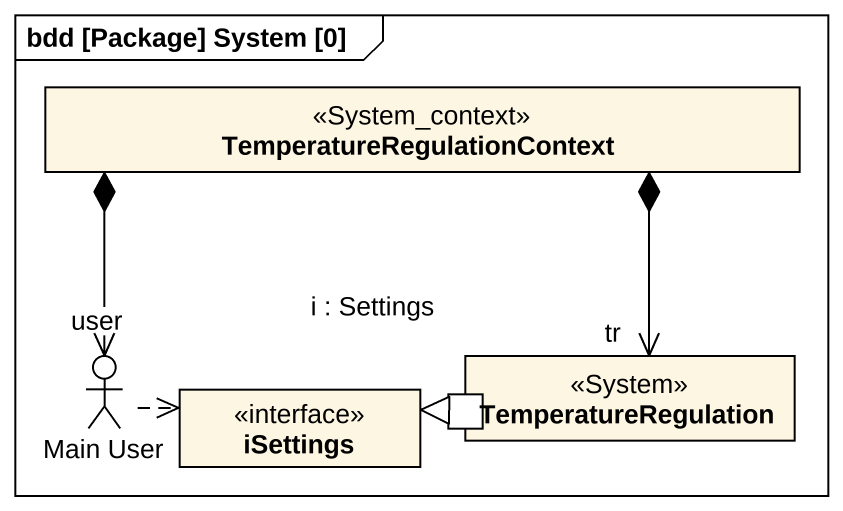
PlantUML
@startuml
mainframe bdd [Package] System [0]
allowmixing
hide circle
hide empty members
class TemperatureRegulationContext <<System_context>>
actor "Main User" as Main_User
rectangle TemperatureRegulation <<System>> {
  port "i : Settings" as i_Settings
}
interface iSettings
Main_User "user" <-up-* TemperatureRegulationContext
Main_User .right.> iSettings
TemperatureRegulation "tr" <-up-* TemperatureRegulationContext
i_Settings .left.|> iSettings
@enduml
